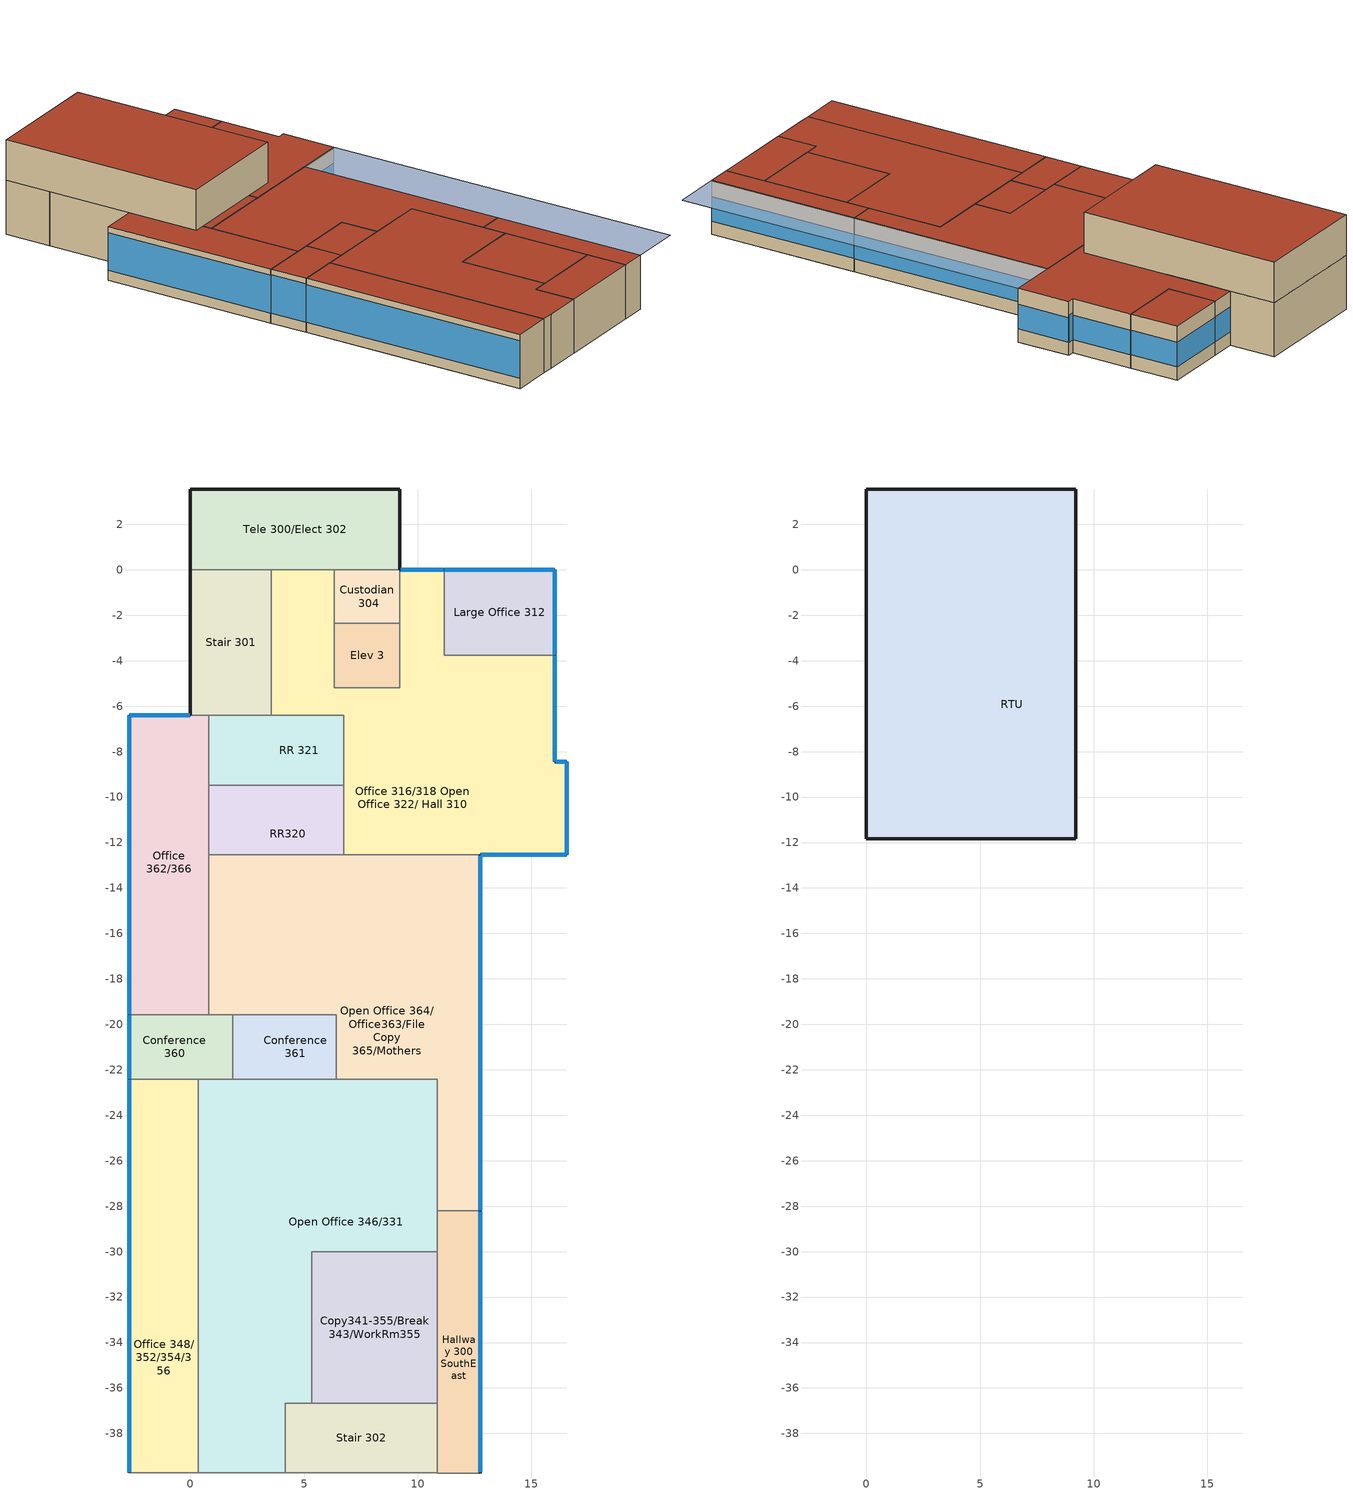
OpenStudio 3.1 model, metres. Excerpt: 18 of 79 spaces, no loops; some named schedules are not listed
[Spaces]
Office 348/352/354/356
 floor to Office 248-252: 0.36,-29.58 0.36,-39.74 -2.69,-39.74 -2.69,-29.58 z11.48
 floor to Open Office 200 West Side: 0.36,-22.42 0.36,-29.58 -2.69,-29.58 -2.69,-22.42 z11.48
 wall outside: -2.69,-22.42 -2.69,-39.74 z11.48:15.54
 wall to Conference 360: 0.36,-22.42 -2.69,-22.42 z11.48:15.54
 wall to Open Office 346/331: 0.36,-39.74 0.36,-22.42 z11.48:15.54
 wall to Big Glass Wall: -2.69,-39.74 0.36,-39.74 z11.48:15.54
 window: -2.69,-22.44 -2.69,-39.72 z12.24:15.09
 roof outside: 0.36,-39.74 0.36,-22.42 -2.69,-22.42 -2.69,-39.74 z15.54
Open Office 346/331
 floor to Office 248-252: 1.3,-29.58 1.3,-39.74 0.36,-39.74 0.36,-29.58 z11.48
 floor to Hallway 220: 2.82,-22.42 2.82,-36.67 1.3,-36.67 1.3,-22.42 z11.48
 floor to Open Office 200 West Side: 1.3,-22.42 1.3,-29.58 0.36,-29.58 0.36,-22.42 z11.48
 floor to Office/Break Room/Copy 255/241/253: 10.87,-26.69 10.87,-30.01 5.33,-30.01 5.33,-36.67 2.82,-36.67 2.82,-26.69 z11.48
 floor to Open Office 231: 10.87,-22.42 10.87,-26.69 2.82,-26.69 2.82,-22.42 z11.48
 floor to Conference 246: 4.17,-36.67 4.17,-39.74 1.3,-39.74 1.3,-36.67 z11.48
 wall to Conference 361: 6.43,-22.42 1.85,-22.42 z11.48:15.54
 wall to Open Office 364/Office363/File Copy 365/Mothers: 10.87,-28.21 10.87,-22.42 6.43,-22.42 z11.48:15.54
 wall to Hallway 300 SouthEast: 10.87,-30.01 10.87,-28.21 z11.48:15.54
 wall to Copy341-355/Break343/WorkRm355: 5.33,-36.67 5.33,-30.01 10.87,-30.01 z11.48:15.54
 wall to Stair 302: 4.17,-39.74 4.17,-36.67 5.33,-36.67 z11.48:15.54
 wall to Big Glass Wall: 0.36,-39.74 1.3,-39.74 4.17,-39.74 z11.48:15.54
 wall to Conference 360: 1.85,-22.42 0.36,-22.42 z11.48:15.54
 roof outside: 4.17,-39.74 4.17,-36.67 5.33,-36.67 5.33,-30.01 10.87,-30.01 10.87,-22.42 0.36,-22.42 0.36,-39.74 z15.54
Stair 302
 floor to Stair 202: 10.87,-36.67 10.87,-39.74 4.17,-39.74 4.17,-36.67 z11.48
 wall to Big Glass Wall: 4.17,-39.74 10.87,-39.74 z11.48:15.54
 wall to Copy341-355/Break343/WorkRm355: 10.87,-36.67 5.33,-36.67 z11.48:15.54
 wall to Hallway 300 SouthEast: 10.87,-39.74 10.87,-36.67 z11.48:15.54
 roof outside: 10.87,-39.74 10.87,-36.67 4.17,-36.67 4.17,-39.74 z15.54
Hallway 300 SouthEast
 floor to Open Office 200 East Side: 12.75,-28.21 12.75,-29.61 10.87,-29.61 10.87,-28.21 z11.48
 floor to Hallway 215: 12.75,-29.61 12.75,-39.74 10.87,-39.74 10.87,-29.61 z11.48
 wall outside: 12.75,-39.74 12.75,-28.21 z11.48:15.54
 wall to Copy341-355/Break343/WorkRm355: 10.87,-30.01 10.87,-36.67 z11.48:15.54
 wall to Open Office 364/Office363/File Copy 365/Mothers: 12.75,-28.21 10.87,-28.21 z11.48:15.54
 wall to Big Glass Wall: 10.87,-39.74 12.75,-39.74 z11.48:15.54
 window: 12.75,-39.72 12.75,-28.24 z12.48:14.32
 roof outside: 12.75,-39.74 12.75,-28.21 10.87,-28.21 10.87,-39.74 z15.54
Copy341-355/Break343/WorkRm355
 floor to Office/Break Room/Copy 255/241/253: 10.87,-30.01 10.87,-36.67 5.33,-36.67 5.33,-30.01 z11.48
 roof outside: 10.87,-36.67 10.87,-30.01 5.33,-30.01 5.33,-36.67 z15.54
Open Office 364/Office363/File Copy 365/Mothers
 floor to RR 221: 5.77,-12.55 5.77,-13.22 2.82,-13.22 2.82,-12.55 z11.48
 floor to Office 268/270 Conf 266: 1.3,-12.55 1.3,-19.35 0.81,-19.35 0.81,-12.55 z11.48
 floor to Open Office 231: 10.87,-18.15 10.87,-22.42 6.43,-22.42 6.43,-19.57 2.82,-19.57 2.82,-18.15 z11.48
 floor to Open Office 200 West Side: 1.3,-19.35 1.3,-19.57 0.81,-19.57 0.81,-19.35 z11.48
 floor to Hallway 220: 2.82,-12.55 2.82,-19.57 1.3,-19.57 1.3,-12.55 z11.48
 floor to Mech 267: 5.77,-13.22 5.77,-14.75 2.82,-14.75 2.82,-13.22 z11.48
 floor to Open Office 223/Hall 200/205: 12.75,-12.55 12.75,-17.16 10.87,-17.16 10.87,-14.75 8.46,-14.75 8.46,-12.55 z11.48
 floor to Open Office 200 East Side: 12.75,-17.16 12.75,-28.21 10.87,-28.21 10.87,-17.16 z11.48
 floor to Tele 265: 5.77,-14.75 5.77,-18.15 2.82,-18.15 2.82,-14.75 z11.48
 floor to IT Stor 227/Custodial 225: 10.87,-14.75 10.87,-18.15 5.77,-18.15 5.77,-14.75 z11.48
 floor to RR 220: 8.46,-12.55 8.46,-14.75 5.77,-14.75 5.77,-12.55 z11.48
 wall outside: 12.75,-28.21 12.75,-12.55 z11.48:15.54
 wall to Office 316/318 Open Office 322/ Hall 310: 12.75,-12.55 6.76,-12.55 z11.48:15.54
 wall to Conference 361: 1.85,-19.57 6.43,-19.57 6.43,-22.42 z11.48:15.54
 wall to Conference 360: 0.81,-19.57 1.85,-19.57 z11.48:15.54
 wall to Office 362/366: 0.81,-12.55 0.81,-19.57 z11.48:15.54
 wall to RR320: 6.76,-12.55 0.81,-12.55 z11.48:15.54
 window: 12.75,-28.18 12.75,-12.57 z12.48:14.32
 roof outside: 12.75,-28.21 12.75,-12.55 0.81,-12.55 0.81,-19.57 6.43,-19.57 6.43,-22.42 10.87,-22.42 10.87,-28.21 z15.54
Conference 360
 floor to Hallway 220: 1.85,-19.57 1.85,-22.42 1.3,-22.42 1.3,-19.57 z11.48
 floor to Open Office 200 West Side: 1.3,-19.57 1.3,-22.42 -2.69,-22.42 -2.69,-19.57 z11.48
 wall outside: -2.69,-19.57 -2.69,-22.42 z11.48:15.54
 wall to Office 362/366: 0.81,-19.57 -2.69,-19.57 z11.48:15.54
 wall to Conference 361: 1.85,-22.42 1.85,-19.57 z11.48:15.54
 window: -2.69,-19.6 -2.69,-22.39 z12.24:15.14
 roof outside: 1.85,-22.42 1.85,-19.57 -2.69,-19.57 -2.69,-22.42 z15.54
Conference 361
 floor to Hallway 220: 2.82,-19.57 2.82,-22.42 1.85,-22.42 1.85,-19.57 z11.48
 floor to Open Office 231: 6.43,-19.57 6.43,-22.42 2.82,-22.42 2.82,-19.57 z11.48
 roof outside: 6.43,-22.42 6.43,-19.57 1.85,-19.57 1.85,-22.42 z15.54
Office 362/366
 floor to Office 268/270 Conf 266: 0.81,-6.4 0.81,-19.35 -2.69,-19.35 -2.69,-6.4 z11.48
 floor to Open Office 200 West Side: 0.81,-19.35 0.81,-19.57 -2.69,-19.57 -2.69,-19.35 z11.48
 wall outside: 0,-6.4 -2.69,-6.4 -2.69,-19.57 z11.48:15.54
 wall to Stair 301: 0.81,-6.4 0,-6.4 z11.48:15.54
 wall to RR 321: 0.81,-9.47 0.81,-6.4 z11.48:15.54
 wall to RR320: 0.81,-12.55 0.81,-9.47 z11.48:15.54
 window: -2.69,-6.43 -2.69,-19.55 z12.24:15.1; -0.03,-6.4 -2.67,-6.4 z12.24:15.14
 roof outside: 0.81,-19.57 0.81,-11.84 0,-11.84 0,-6.4 -2.69,-6.4 -2.69,-19.57 z15.54
RR320
 floor to Open Office 223/Hall 200/205: 6.76,-9.47 6.76,-10.71 2.82,-10.71 2.82,-9.47 z11.48
 floor to Office 268/270 Conf 266: 1.3,-9.47 1.3,-12.55 0.81,-12.55 0.81,-9.47 z11.48
 floor to RR 220: 6.76,-10.71 6.76,-12.55 5.77,-12.55 5.77,-10.71 z11.48
 floor to Hallway 220: 2.82,-9.47 2.82,-12.55 1.3,-12.55 1.3,-9.47 z11.48
 floor to RR 221: 5.77,-10.71 5.77,-12.55 2.82,-12.55 2.82,-10.71 z11.48
 wall to RR 321: 6.76,-9.47 0.81,-9.47 z11.48:15.54
 wall to Office 316/318 Open Office 322/ Hall 310: 6.76,-12.55 6.76,-9.47 z11.48:15.54
 roof outside: 6.76,-12.55 6.76,-11.84 0.81,-11.84 0.81,-12.55 z15.54
Office 316/318 Open Office 322/ Hall 310
 floor to Office 214/216/218 Hall210: 11.16,0 11.16,-3.76 16.04,-3.76 16.04,-8.45 9.22,-8.45 9.22,0 z11.48
 floor to Conf 222: 16.56,-8.45 16.56,-10.99 12.78,-10.99 12.78,-8.45 z11.48
 floor to RR 220: 8.46,-10.71 8.46,-12.55 6.76,-12.55 6.76,-10.71 z11.48
 floor to Office 224/226: 16.56,-10.99 16.56,-12.55 12.78,-12.55 12.78,-10.99 z11.48
 floor to Open Office 223/Hall 200/205: 6.32,0 6.32,-5.18 9.22,-5.18 9.22,-8.45 12.78,-8.45 12.78,-12.55 8.46,-12.55 8.46,-10.71 6.76,-10.71 6.76,-6.4 3.56,-6.4 3.56,0 z11.48
 wall outside: 12.75,-12.55 16.56,-12.55 16.56,-8.45 16.04,-8.45 16.04,-3.76 / 11.16,0 9.22,0 z11.48:15.54
 wall to Large Office 312: 16.04,-3.76 11.16,-3.76 11.16,0 z11.48:15.54
 wall to RR 321: 3.56,-6.4 6.76,-6.4 6.76,-9.47 z11.48:15.54
 wall to Stair 301: 3.56,0 3.56,-6.4 z11.48:15.54
 wall to Tele 300/Elect 302: 6.32,0 3.56,0 z11.48:15.54
 wall to Custodian 304: 6.32,-2.36 6.32,0 / 9.22,0 9.22,-2.36 z11.48:15.54
 wall to Elev 3: 9.22,-2.36 9.22,-5.18 6.32,-5.18 6.32,-2.36 z11.48:15.54
 window: 16.56,-12.52 16.56,-8.47 / 12.78,-12.55 16.54,-12.55 / 16.04,-8.42 16.04,-3.78 z12.48:14.33; 11.14,0 9.25,0 z12.48:14.36; 16.54,-8.45 16.07,-8.45 z12.48:14.51
 roof outside: 16.56,-12.55 16.56,-8.45 16.04,-8.45 16.04,-3.76 11.16,-3.76 11.16,0 9.22,0 9.22,-11.84 6.76,-11.84 6.76,-12.55 z15.54
RR 321
 floor to Open Office 223/Hall 200/205: 6.76,-6.4 6.76,-9.47 2.82,-9.47 2.82,-6.4 z11.48
 floor to Office 268/270 Conf 266: 1.3,-6.4 1.3,-9.47 0.81,-9.47 0.81,-6.4 z11.48
 floor to Hallway 220: 2.82,-6.4 2.82,-9.47 1.3,-9.47 1.3,-6.4 z11.48
 wall to Stair 301: 3.56,-6.4 0.81,-6.4 z11.48:15.54
Stair 301
 floor to Stair 201: 3.56,0 3.56,-6.4 0,-6.4 0,0 z11.48
 wall outside: 0,0 0,-6.4 z11.48:15.54
 wall to Tele 300/Elect 302: 3.56,0 0,0 z11.48:15.54
Elev 3
 floor to Elev 2: 9.22,-2.36 9.22,-5.18 6.32,-5.18 6.32,-2.36 z11.48
 wall to Custodian 304: 9.22,-2.36 6.32,-2.36 z11.48:15.54
Large Office 312
 floor to Office 214/216/218 Hall210: 16.04,0 16.04,-3.76 11.16,-3.76 11.16,0 z11.48
 wall outside: 16.04,-3.76 16.04,0 11.16,0 z11.48:15.54
 window: 16.02,0 11.19,0 / 16.04,-3.73 16.04,-0.03 z12.48:14.33
 roof outside: 16.04,-3.76 16.04,0 11.16,0 11.16,-3.76 z15.54
Custodian 304
 floor to Open Office 223/Hall 200/205: 9.22,0 9.22,-2.36 6.32,-2.36 6.32,0 z11.48
 wall to Tele 300/Elect 302: 9.22,0 6.32,0 z11.48:15.54
Tele 300/Elect 302
 floor to Phone A Thon 200: 9.22,3.56 9.22,0 0,0 0,3.56 z11.48
 wall outside: 9.22,0 9.22,3.56 0,3.56 0,0 z11.48:15.54
RTU
 floor to RR320: 6.76,-9.47 6.76,-11.84 0.81,-11.84 0.81,-9.47 z15.54
 floor to Elev 3: 9.22,-2.36 9.22,-5.18 6.32,-5.18 6.32,-2.36 z15.54
 floor to Office 362/366: 0.81,-6.4 0.81,-11.84 0,-11.84 0,-6.4 z15.54
 floor to Tele 300/Elect 302: 9.22,3.56 9.22,0 0,0 0,3.56 z15.54
 floor to RR 321: 6.76,-6.4 6.76,-9.47 0.81,-9.47 0.81,-6.4 z15.54
 floor to Stair 301: 3.56,0 3.56,-6.4 0,-6.4 0,0 z15.54
 floor to Office 316/318 Open Office 322/ Hall 310: 6.32,0 6.32,-5.18 9.22,-5.18 9.22,-11.84 6.76,-11.84 6.76,-6.4 3.56,-6.4 3.56,0 z15.54
 floor to Custodian 304: 9.22,0 9.22,-2.36 6.32,-2.36 6.32,0 z15.54
 wall outside: 0,-11.84 9.22,-11.84 9.22,3.56 0,3.56 0,-11.84 z15.54:18.59
 roof outside: 9.22,-11.84 9.22,3.56 0,3.56 0,-11.84 z18.59
shading: 16.56,-39.74 16.56,-12.55 12.75,-12.55 12.75,-39.74 z15.54
[Building]
Welcome Center: North Axis {deg}=315; Space Type=189.1-2009 - Office - OpenOffice - CZ4-8; Default Construction Set=189.1-2009 - CZ5 - Office; Default Schedule Set=189.1-2009 - Office - WholeBuilding - Md Office - CZ4-8 Schedule Set 1; Standards Building Type=Office
[Site]
BROOMFIELD-JEFFCO: Latitude {deg}=39.91; Longitude {deg}=-105.12; Time Zone {hr}=-7; Elevation {m}=1728
[ClimateZones]
Climate Zone Institution Name 1=ASHRAE; Climate Zone Document Name 1=ANSI/ASHRAE Standard 169; Climate Zone Document Year 1=2006; Climate Zone Value 1=5B; Climate Zone Institution Name 2=CEC; Climate Zone Document Name 2=California Climate Zone Descriptions; Climate Zone Document Year 2=1995; Climate Zone Value 2=1
[SizingPeriod:DesignDay] Barometric Pressure {Pa}=81198; Sky Clearness=0; Rain Indicator=0; Snow Indicator=0; Day of Month=21; Daylight Saving Time Indicator=0; Humidity Indicating Type=Wetbulb; Dry-Bulb Temperature Range Modifier Type=DefaultMultipliers
Name | Maximum Dry-Bulb Temperature {C} | Daily Dry-Bulb Temperature Range {deltaC} | Humidity Indicating Conditions at Maximum Dry-Bulb | Wind Speed {m/s} | Wind Direction {deg} | Month | Day Type | Solar Model Indicator | ASHRAE Taub | ASHRAE Taud
Denver Centennial  Golden   N Ann Clg .4% Condns WB=>MDB | 27.3 | 15.2 | 18.4 | 4.9 | 0 | 7 | SummerDesignDay | ASHRAETau | 0.424 | 2.025
Denver Centennial  Golden   N Ann Clg .4% Condns DB=>MWB | 33 | 15.2 | 15.7 | 4.9 | 0 | 7 | SummerDesignDay | ASHRAETau | 0.424 | 2.025
Denver Centennial  Golden   N Ann Htg 99.6% Condns DB | -18.8 | 0 | -18.8 | 3 | 340 | 12 | WinterDesignDay | ASHRAEClearSky
[DefaultConstructionSet] Default Exterior Surface Constructions=Default Surface Constructions 13; Default Interior Surface Constructions=Default Surface Constructions 14; Default Ground Contact Surface Constructions=Default Surface Constructions 15; Default Exterior SubSurface Constructions=Default Sub Surface Constructions 9; Default Interior SubSurface Constructions=Default Sub Surface Constructions 10
Name | Interior Partition Construction
189.1-2009 - CZ5 - Office | Interior Partition
189.1-2009 - CZ5 - Office 1 | Interior Partition 1
[DefaultSurfaceConstructions]
Name | Floor Construction | Wall Construction | Roof Ceiling Construction
Default Surface Constructions 13 | ExtSlabCarpet 4in ClimateZone 1-8 1 | ASHRAE 189.1-2009 ExtWall Mass ClimateZone 7 | ASHRAE 189.1-2009 ExtRoof IEAD ClimateZone 2-5 1
Default Surface Constructions 14 | Interior Floor 1 | Interior Wall 1 | Interior Ceiling 1
Default Surface Constructions 15 | ExtSlabCarpet 4in ClimateZone 1-8 1 | ExtSlabCarpet 4in ClimateZone 1-8 1 | ExtSlabCarpet 4in ClimateZone 1-8 1
[Construction]
Interior Partition: G05 25mm wood
Interior Partition 1; Interior Door 1: G05 25mm wood 1
ExtSlabCarpet 4in ClimateZone 1-8 1: MAT-CC05 4 HW CONCRETE 1, CP02 CARPET PAD
ASHRAE 189.1-2009 ExtWall Mass ClimateZone 7: 1IN Stucco 1, 8IN Concrete HW 1, Wall Insulation [40] 1, 1/2IN Gypsum
ASHRAE 189.1-2009 ExtRoof IEAD ClimateZone 2-5 1: Roof Membrane 1, Roof Insulation [21] 1, Metal Decking 1
Interior Floor 1: F16 Acoustic tile 1, F05 Ceiling air space resistance 1, M11 100mm lightweight concrete 1
Interior Wall 1: G01a 19mm gypsum board 1, F04 Wall air space resistance, G01a 19mm gypsum board 1
Interior Ceiling 1: M11 100mm lightweight concrete 1, F05 Ceiling air space resistance 1, F16 Acoustic tile 1
ASHRAE 189.1-2009 ExtWindow ClimateZone 4-5 1: Theoretical Glass [207] 1
Exterior Door 1: F08 Metal surface 1, I01 25mm insulation board 1
Interior Window 1: Clear 3mm
[Material] Thermal Absorptance=0.9
Name | Roughness | Thickness {m} | Conductivity {W/m-K} | Density {kg/m3} | Specific Heat {J/kg-K} | Solar Absorptance | Visible Absorptance
1/2IN Gypsum | Smooth | 0.0127 | 0.16 | 784.9 | 830 | 0.4 | 0.4
G05 25mm wood; G05 25mm wood 1 | MediumSmooth | 0.0254 | 0.15 | 608 | 1630 | 0.5 | 0.5
MAT-CC05 4 HW CONCRETE 1 | Rough | 0.1016 | 1.311 | 2240 | 836.8 | 0.85 | 0.85
1IN Stucco 1 | Smooth | 0.0253 | 0.6918 | 1858 | 837 | 0.92 | 0.92
8IN Concrete HW 1 | MediumRough | 0.2033 | 1.7296 | 2243 | 837 | 0.65 | 0.65
Wall Insulation [40] 1 | MediumRough | 0.0794 | 0.0432 | 91 | 837 | 0.5 | 0.5
Roof Membrane 1 | VeryRough | 0.0095 | 0.16 | 1121.29 | 1460 | 0.7 | 0.7
Roof Insulation [21] 1 | MediumRough | 0.2105 | 0.049 | 265 | 836.8 | 0.7 | 0.7
Metal Decking 1 | MediumSmooth | 0.0015 | 45.006 | 7680 | 418.4 | 0.6 | 0.6
F16 Acoustic tile 1 | MediumSmooth | 0.0191 | 0.06 | 368 | 590 | 0.3 | 0.3
M11 100mm lightweight concrete 1 | MediumRough | 0.1016 | 0.53 | 1280 | 840 | 0.5 | 0.5
G01a 19mm gypsum board 1 | MediumSmooth | 0.019 | 0.16 | 800 | 1090 | 0.4 | 0.4
F08 Metal surface 1 | Smooth | 0.0008 | 45.28 | 7824 | 500 | 0.7 | 0.7
I01 25mm insulation board 1 | MediumRough | 0.0254 | 0.03 | 43 | 1210 | 0.6 | 0.6
[Material:NoMass]
CP02 CARPET PAD: Roughness=Smooth; Thermal Resistance {m2-K/W}=0.1; Thermal Absorptance=0.9; Solar Absorptance=0.8; Visible Absorptance=0.8
[Material:AirGap]
Name | Thermal Resistance {m2-K/W}
F04 Wall air space resistance | 0.15
F05 Ceiling air space resistance 1 | 0.18
[DefaultSubSurfaceConstructions]
Name | Fixed Window Construction | Operable Window Construction | Door Construction | Tubular Daylight Dome Construction | Tubular Daylight Diffuser Construction
Default Sub Surface Constructions 9 | ASHRAE 189.1-2009 ExtWindow ClimateZone 4-5 1 | ASHRAE 189.1-2009 ExtWindow ClimateZone 4-5 1 | Exterior Door 1 | Interior Window 1 | Interior Window 1
Default Sub Surface Constructions 10 | Interior Window 1 | Interior Window 1 | Interior Door 1
[WindowMaterial:Glazing] Optical Data Type=SpectralAverage; Thickness {m}=0.003; Back Side Solar Reflectance at Normal Incidence=0; Back Side Visible Reflectance at Normal Incidence=0; Infrared Transmittance at Normal Incidence=0; Dirt Correction Factor for Solar and Visible Transmittance=1; Solar Diffusing=No
Name | Solar Transmittance at Normal Incidence | Front Side Solar Reflectance at Normal Incidence | Visible Transmittance at Normal Incidence | Front Side Visible Reflectance at Normal Incidence | Front Side Infrared Hemispherical Emissivity | Back Side Infrared Hemispherical Emissivity | Conductivity {W/m-K}
Clear 3mm | 0.837 | 0.075 | 0.898 | 0.081 | 0.84 | 0.84 | 0.9
Theoretical Glass [207] 1 | 0.3311 | 0.6189 | 0.44 | 0.51 | 0.9 | 0.9 | 0.0133
[DefaultScheduleSet]
Name | Number of People Schedule | People Activity Level Schedule | Lighting Schedule | Electric Equipment Schedule | Infiltration Schedule
189.1-2009 - Office - BreakRoom - CZ4-8 Schedule Set; 189.1-2009 - Office - Conference - CZ4-8 Schedule Set; 189.1-2009 - Office - Restroom - CZ4-8 Schedule Set | Office Misc Occ | Office Activity | Office Bldg Light | Office Bldg Equip | Office Infil Quarter On
189.1-2009 - Office - ClosedOffice - CZ4-8 Schedule Set; 189.1-2009 - Office - Corridor - CZ4-8 Schedule Set; 189.1-2009 - Office - OpenOffice - CZ4-8 Schedule Set | Office Work Occ | Office Activity | Office Bldg Light | Office Bldg Equip | Office Infil Quarter On
189.1-2009 - Office - Elec/MechRoom - CZ4-8 Schedule Set |  |  | Office Bldg Light | Office Bldg Equip | Office Infil Quarter On
189.1-2009 - Office - Stair - CZ4-8 Schedule Set; 189.1-2009 - Office - Storage - CZ4-8 Schedule Set |  |  | Office Bldg Light |  | Office Infil Quarter On
189.1-2009 - Office - WholeBuilding - Md Office - CZ4-8 Schedule Set 1 | Medium Office Bldg Occ | Medium Office Activity | Office Bldg Light | Medium Office Bldg Equip | Medium Office Infil Quarter On
189.1-2009 - Office - WholeBuilding - Lg Office - CZ4-8 Schedule Set 1 | Large Office Bldg Occ | Large Office Activity | Large Office Bldg Light | Large Office Bldg Equip | Large Office Infil Quarter On
[Lights:Definition] Design Level Calculation Method=Watts/Area
Name | Watts per Space Floor Area {W/m2}
189.1-2009 - Office - BreakRoom - CZ4-8 Lights Definition | 11.625
189.1-2009 - Office - ClosedOffice - CZ4-8 Lights Definition; 189.1-2009 - Office - OpenOffice - CZ4-8 Lights Definition | 10.6563
189.1-2009 - Office - Conference - CZ4-8 Lights Definition | 12.5938
189.1-2009 - Office - Corridor - CZ4-8 Lights Definition | 4.84376
189.1-2009 - Office - Elec/MechRoom - CZ4-8 Lights Definition | 14.5313
189.1-2009 - Office - Restroom - CZ4-8 Lights Definition | 8.71877
189.1-2009 - Office - Stair - CZ4-8 Lights Definition | 5.81251
189.1-2009 - Office - Storage - CZ4-8 Lights Definition | 7.75002
[DesignSpecification:OutdoorAir] Outdoor Air Method=Sum
Name | Outdoor Air Flow per Person {m3/s-person} | Outdoor Air Flow per Floor Area {m3/s-m2}
189.1-2009 - Office - BreakRoom - CZ4-8 Ventilation | 0.00707921
189.1-2009 - Office - ClosedOffice - CZ4-8 Ventilation; 189.1-2009 - Office - Conference - CZ4-8 Ventilation; 189.1-2009 - Office - Elec/MechRoom - CZ4-8 Ventilation; 189.1-2009 - Office - OpenOffice - CZ4-8 Ventilation | 0.00943895
189.1-2009 - Office - Corridor - CZ4-8 Ventilation; 189.1-2009 - Office - Stair - CZ4-8 Ventilation; 189.1-2009 - Office - Storage - CZ4-8 Ventilation |  | 0.000254
189.1-2009 - Office - Restroom - CZ4-8 Ventilation |  | 0.0048768
[People:Definition] Number of People Calculation Method=People/Area; Fraction Radiant=0.3
Name | People per Space Floor Area {person/m2}
189.1-2009 - Office - BreakRoom - CZ4-8 People Definition; 189.1-2009 - Office - Conference - CZ4-8 People Definition | 0.538196
189.1-2009 - Office - ClosedOffice - CZ4-8 People Definition | 0.0511286
189.1-2009 - Office - Corridor - CZ4-8 People Definition | 0.0107639
189.1-2009 - Office - OpenOffice - CZ4-8 People Definition | 0.0565105
189.1-2009 - Office - Restroom - CZ4-8 People Definition | 0.107639
[ElectricEquipment:Definition] Design Level Calculation Method=Watts/Area
Name | Watts per Space Floor Area {W/m2}
189.1-2009 - Office - BreakRoom - CZ4-8 Electric Equipment Definition | 48.007
189.1-2009 - Office - ClosedOffice - CZ4-8 Electric Equipment Definition | 6.8889
189.1-2009 - Office - Conference - CZ4-8 Electric Equipment Definition | 3.98265
189.1-2009 - Office - Corridor - CZ4-8 Electric Equipment Definition | 1.72223
189.1-2009 - Office - Elec/MechRoom - CZ4-8 Electric Equipment Definition | 2.90626
189.1-2009 - Office - OpenOffice - CZ4-8 Electric Equipment Definition | 7.64238
189.1-2009 - Office - Restroom - CZ4-8 Electric Equipment Definition | 0.753474
[ThermostatSetpoint:DualSetpoint] Heating Setpoint Temperature Schedule=Large Office HtgSetp 1; Cooling Setpoint Temperature Schedule=Large Office ClgSetp 1
Thermostat Setpoint Dual Setpoint 3; Thermostat Setpoint Dual Setpoint 10; Thermostat Setpoint Dual Setpoint 11; Thermostat Setpoint Dual Setpoint 19; Thermostat Setpoint Dual Setpoint 30; Thermostat Setpoint Dual Setpoint 36; Thermostat Setpoint Dual Setpoint 38; Thermostat Setpoint Dual Setpoint 41; Thermostat Setpoint Dual Setpoint 47; Thermostat Setpoint Dual Setpoint 52; Thermostat Setpoint Dual Setpoint 54; Thermostat Setpoint Dual Setpoint 56; Thermostat Setpoint Dual Setpoint 60; Thermostat Setpoint Dual Setpoint 61; Thermostat Setpoint Dual Setpoint 69; Thermostat Setpoint Dual Setpoint 72; Thermostat Setpoint Dual Setpoint 77; Thermostat Setpoint Dual Setpoint 80
[SpaceType] Standards Building Type=Office
Name | Default Construction Set | Default Schedule Set | Design Specification Outdoor Air Object | Standards Space Type
189.1-2009 - Office - BreakRoom - CZ4-8 | 189.1-2009 - CZ5 - Office 1 | 189.1-2009 - Office - BreakRoom - CZ4-8 Schedule Set | 189.1-2009 - Office - BreakRoom - CZ4-8 Ventilation | BreakRoom
189.1-2009 - Office - ClosedOffice - CZ4-8 | 189.1-2009 - CZ5 - Office 1 | 189.1-2009 - Office - ClosedOffice - CZ4-8 Schedule Set | 189.1-2009 - Office - ClosedOffice - CZ4-8 Ventilation | ClosedOffice
189.1-2009 - Office - Conference - CZ4-8 | 189.1-2009 - CZ5 - Office 1 | 189.1-2009 - Office - Conference - CZ4-8 Schedule Set | 189.1-2009 - Office - Conference - CZ4-8 Ventilation | Conference
189.1-2009 - Office - OpenOffice - CZ4-8 | 189.1-2009 - CZ5 - Office 1 | 189.1-2009 - Office - OpenOffice - CZ4-8 Schedule Set | 189.1-2009 - Office - OpenOffice - CZ4-8 Ventilation | OpenOffice
189.1-2009 - Office - Stair - CZ4-8 | 189.1-2009 - CZ5 - Office 1 | 189.1-2009 - Office - Stair - CZ4-8 Schedule Set | 189.1-2009 - Office - Stair - CZ4-8 Ventilation | Stair
189.1-2009 - Office - Storage - CZ4-8 | 189.1-2009 - CZ5 - Office 1 | 189.1-2009 - Office - Storage - CZ4-8 Schedule Set | 189.1-2009 - Office - Storage - CZ4-8 Ventilation | Storage
189.1-2009 - Office - Corridor - CZ4-8 1 | 189.1-2009 - CZ5 - Office 1 | 189.1-2009 - Office - Corridor - CZ4-8 Schedule Set | 189.1-2009 - Office - Corridor - CZ4-8 Ventilation | Corridor
189.1-2009 - Office - ClosedOffice - CZ4-8 2; 189.1-2009 - Office - ClosedOffice - CZ4-8 3; 189.1-2009 - Office - ClosedOffice - CZ4-8 5 |  | 189.1-2009 - Office - ClosedOffice - CZ4-8 Schedule Set | 189.1-2009 - Office - ClosedOffice - CZ4-8 Ventilation | ClosedOffice
189.1-2009 - Office - Restroom - CZ4-8 2 |  | 189.1-2009 - Office - Restroom - CZ4-8 Schedule Set | 189.1-2009 - Office - Restroom - CZ4-8 Ventilation | Restroom
189.1-2009 - Office - Stair - CZ4-8 1 |  | 189.1-2009 - Office - Stair - CZ4-8 Schedule Set | 189.1-2009 - Office - Stair - CZ4-8 Ventilation | Stair
189.1-2009 - Office - Elec/MechRoom - CZ4-8 3 |  | 189.1-2009 - Office - Elec/MechRoom - CZ4-8 Schedule Set | 189.1-2009 - Office - Elec/MechRoom - CZ4-8 Ventilation | Elec/MechRoom
[Lights] Multiplier=1
Name | Lights Definition | Space or SpaceType
189.1-2009 - Office - BreakRoom - CZ4-8 Lights | 189.1-2009 - Office - BreakRoom - CZ4-8 Lights Definition | 189.1-2009 - Office - BreakRoom - CZ4-8
189.1-2009 - Office - ClosedOffice - CZ4-8 Lights | 189.1-2009 - Office - ClosedOffice - CZ4-8 Lights Definition | 189.1-2009 - Office - ClosedOffice - CZ4-8
189.1-2009 - Office - Conference - CZ4-8 Lights | 189.1-2009 - Office - Conference - CZ4-8 Lights Definition | 189.1-2009 - Office - Conference - CZ4-8
189.1-2009 - Office - OpenOffice - CZ4-8 Lights | 189.1-2009 - Office - OpenOffice - CZ4-8 Lights Definition | 189.1-2009 - Office - OpenOffice - CZ4-8
189.1-2009 - Office - Stair - CZ4-8 Lights | 189.1-2009 - Office - Stair - CZ4-8 Lights Definition | 189.1-2009 - Office - Stair - CZ4-8
189.1-2009 - Office - Storage - CZ4-8 Lights | 189.1-2009 - Office - Storage - CZ4-8 Lights Definition | 189.1-2009 - Office - Storage - CZ4-8
189.1-2009 - Office - Corridor - CZ4-8 Lights 1 | 189.1-2009 - Office - Corridor - CZ4-8 Lights Definition | 189.1-2009 - Office - Corridor - CZ4-8 1
189.1-2009 - Office - ClosedOffice - CZ4-8 Lights 2 | 189.1-2009 - Office - ClosedOffice - CZ4-8 Lights Definition | 189.1-2009 - Office - ClosedOffice - CZ4-8 2
189.1-2009 - Office - ClosedOffice - CZ4-8 Lights 3 | 189.1-2009 - Office - ClosedOffice - CZ4-8 Lights Definition | 189.1-2009 - Office - ClosedOffice - CZ4-8 3
189.1-2009 - Office - ClosedOffice - CZ4-8 Lights 5 | 189.1-2009 - Office - ClosedOffice - CZ4-8 Lights Definition | 189.1-2009 - Office - ClosedOffice - CZ4-8 5
189.1-2009 - Office - Restroom - CZ4-8 Lights 2 | 189.1-2009 - Office - Restroom - CZ4-8 Lights Definition | 189.1-2009 - Office - Restroom - CZ4-8 2
189.1-2009 - Office - Stair - CZ4-8 Lights 1 | 189.1-2009 - Office - Stair - CZ4-8 Lights Definition | 189.1-2009 - Office - Stair - CZ4-8 1
189.1-2009 - Office - Elec/MechRoom - CZ4-8 Lights 3 | 189.1-2009 - Office - Elec/MechRoom - CZ4-8 Lights Definition | 189.1-2009 - Office - Elec/MechRoom - CZ4-8 3
[People] Multiplier=1
Name | People Definition | Space or SpaceType
189.1-2009 - Office - BreakRoom - CZ4-8 People | 189.1-2009 - Office - BreakRoom - CZ4-8 People Definition | 189.1-2009 - Office - BreakRoom - CZ4-8
189.1-2009 - Office - ClosedOffice - CZ4-8 People | 189.1-2009 - Office - ClosedOffice - CZ4-8 People Definition | 189.1-2009 - Office - ClosedOffice - CZ4-8
189.1-2009 - Office - Conference - CZ4-8 People | 189.1-2009 - Office - Conference - CZ4-8 People Definition | 189.1-2009 - Office - Conference - CZ4-8
189.1-2009 - Office - OpenOffice - CZ4-8 People | 189.1-2009 - Office - OpenOffice - CZ4-8 People Definition | 189.1-2009 - Office - OpenOffice - CZ4-8
189.1-2009 - Office - Corridor - CZ4-8 People 1 | 189.1-2009 - Office - Corridor - CZ4-8 People Definition | 189.1-2009 - Office - Corridor - CZ4-8 1
189.1-2009 - Office - ClosedOffice - CZ4-8 People 2 | 189.1-2009 - Office - ClosedOffice - CZ4-8 People Definition | 189.1-2009 - Office - ClosedOffice - CZ4-8 2
189.1-2009 - Office - ClosedOffice - CZ4-8 People 3 | 189.1-2009 - Office - ClosedOffice - CZ4-8 People Definition | 189.1-2009 - Office - ClosedOffice - CZ4-8 3
189.1-2009 - Office - ClosedOffice - CZ4-8 People 5 | 189.1-2009 - Office - ClosedOffice - CZ4-8 People Definition | 189.1-2009 - Office - ClosedOffice - CZ4-8 5
189.1-2009 - Office - Restroom - CZ4-8 People 2 | 189.1-2009 - Office - Restroom - CZ4-8 People Definition | 189.1-2009 - Office - Restroom - CZ4-8 2
[SpaceInfiltration:DesignFlowRate] Design Flow Rate Calculation Method=Flow/ExteriorArea; Flow per Exterior Surface Area {m3/s-m2}=0.001524
Name | Space or SpaceType | Flow per Space Floor Area {m3/s-m2}
189.1-2009 - Office - BreakRoom - CZ4-8 Infiltration | 189.1-2009 - Office - BreakRoom - CZ4-8 | 0
189.1-2009 - Office - ClosedOffice - CZ4-8 Infiltration | 189.1-2009 - Office - ClosedOffice - CZ4-8
189.1-2009 - Office - Conference - CZ4-8 Infiltration | 189.1-2009 - Office - Conference - CZ4-8
189.1-2009 - Office - OpenOffice - CZ4-8 Infiltration | 189.1-2009 - Office - OpenOffice - CZ4-8
189.1-2009 - Office - Stair - CZ4-8 Infiltration | 189.1-2009 - Office - Stair - CZ4-8
189.1-2009 - Office - Storage - CZ4-8 Infiltration | 189.1-2009 - Office - Storage - CZ4-8
189.1-2009 - Office - Corridor - CZ4-8 Infiltration 1 | 189.1-2009 - Office - Corridor - CZ4-8 1
189.1-2009 - Office - ClosedOffice - CZ4-8 Infiltration 2 | 189.1-2009 - Office - ClosedOffice - CZ4-8 2
189.1-2009 - Office - ClosedOffice - CZ4-8 Infiltration 3 | 189.1-2009 - Office - ClosedOffice - CZ4-8 3
189.1-2009 - Office - ClosedOffice - CZ4-8 Infiltration 5 | 189.1-2009 - Office - ClosedOffice - CZ4-8 5
189.1-2009 - Office - Restroom - CZ4-8 Infiltration 2 | 189.1-2009 - Office - Restroom - CZ4-8 2
189.1-2009 - Office - Stair - CZ4-8 Infiltration 1 | 189.1-2009 - Office - Stair - CZ4-8 1
189.1-2009 - Office - Elec/MechRoom - CZ4-8 Infiltration 3 | 189.1-2009 - Office - Elec/MechRoom - CZ4-8 3
[ElectricEquipment] Multiplier=1
Name | Electric Equipment Definition | Space or SpaceType
189.1-2009 - Office - BreakRoom - CZ4-8 Electric Equipment | 189.1-2009 - Office - BreakRoom - CZ4-8 Electric Equipment Definition | 189.1-2009 - Office - BreakRoom - CZ4-8
189.1-2009 - Office - ClosedOffice - CZ4-8 Electric Equipment | 189.1-2009 - Office - ClosedOffice - CZ4-8 Electric Equipment Definition | 189.1-2009 - Office - ClosedOffice - CZ4-8
189.1-2009 - Office - Conference - CZ4-8 Electric Equipment | 189.1-2009 - Office - Conference - CZ4-8 Electric Equipment Definition | 189.1-2009 - Office - Conference - CZ4-8
189.1-2009 - Office - OpenOffice - CZ4-8 Electric Equipment | 189.1-2009 - Office - OpenOffice - CZ4-8 Electric Equipment Definition | 189.1-2009 - Office - OpenOffice - CZ4-8
189.1-2009 - Office - Corridor - CZ4-8 Electric Equipment 1 | 189.1-2009 - Office - Corridor - CZ4-8 Electric Equipment Definition | 189.1-2009 - Office - Corridor - CZ4-8 1
189.1-2009 - Office - ClosedOffice - CZ4-8 Electric Equipment 2 | 189.1-2009 - Office - ClosedOffice - CZ4-8 Electric Equipment Definition | 189.1-2009 - Office - ClosedOffice - CZ4-8 2
189.1-2009 - Office - ClosedOffice - CZ4-8 Electric Equipment 3 | 189.1-2009 - Office - ClosedOffice - CZ4-8 Electric Equipment Definition | 189.1-2009 - Office - ClosedOffice - CZ4-8 3
189.1-2009 - Office - ClosedOffice - CZ4-8 Electric Equipment 5 | 189.1-2009 - Office - ClosedOffice - CZ4-8 Electric Equipment Definition | 189.1-2009 - Office - ClosedOffice - CZ4-8 5
189.1-2009 - Office - Restroom - CZ4-8 Electric Equipment 2 | 189.1-2009 - Office - Restroom - CZ4-8 Electric Equipment Definition | 189.1-2009 - Office - Restroom - CZ4-8 2
189.1-2009 - Office - Elec/MechRoom - CZ4-8 Electric Equipment 3 | 189.1-2009 - Office - Elec/MechRoom - CZ4-8 Electric Equipment Definition | 189.1-2009 - Office - Elec/MechRoom - CZ4-8 3
[BuildingStory]
Name | Nominal Z Coordinate {m} | Nominal Floor to Floor Height {m}
Building Story 2 | 0 | 5.588
Building Story 3 | 0 | 4.064
Building Story 8 | 8.128 | 12.192
Building Story 9 | 12.192 | 15.24
[Space] Default Construction Set=189.1-2009 - CZ5 - Office; Default Schedule Set=189.1-2009 - Office - WholeBuilding - Lg Office - CZ4-8 Schedule Set 1
Name | Space Type | Building Story | Thermal Zone
Office 348/352/354/356 | 189.1-2009 - Office - ClosedOffice - CZ4-8 2 | Building Story 8 | Thermal Zone: Office 348/352/354/356
Open Office 346/331 |  | Building Story 8 | Thermal Zone: Open Office 346/331
Stair 302 | 189.1-2009 - Office - Stair - CZ4-8 1 | Building Story 8 | Thermal Zone: Stair 302
Hallway 300 SouthEast | 189.1-2009 - Office - Corridor - CZ4-8 1 | Building Story 8 | Thermal Zone: Hallway 300 SouthEast
Copy341-355/Break343/WorkRm355 | 189.1-2009 - Office - BreakRoom - CZ4-8 | Building Story 8 | Thermal Zone: Copy341-355/Break343/WorkRm355
Open Office 364/Office363/File Copy 365/Mothers | 189.1-2009 - Office - ClosedOffice - CZ4-8 5 | Building Story 8 | Thermal Zone: Open Office 364/Office363/File Copy 365/Mothers
Conference 360 | 189.1-2009 - Office - Conference - CZ4-8 | Building Story 8 | Thermal Zone: Conference 360
Conference 361 | 189.1-2009 - Office - Conference - CZ4-8 | Building Story 8 | Thermal Zone: Conference 361
Office 362/366 | 189.1-2009 - Office - ClosedOffice - CZ4-8 3 | Building Story 8 | Thermal Zone: Office 362/366
RR320 | 189.1-2009 - Office - Restroom - CZ4-8 2 | Building Story 8 | Thermal Zone: RR320
Office 316/318 Open Office 322/ Hall 310 |  | Building Story 8 | Thermal Zone: Office 316/318 Open Office 322/ Hall 310
RR 321 | 189.1-2009 - Office - Restroom - CZ4-8 2 | Building Story 8 | Thermal Zone: RR 321
Stair 301 | 189.1-2009 - Office - Stair - CZ4-8 1 | Building Story 8 | Thermal Zone: Stair 301
Elev 3 | 189.1-2009 - Office - Stair - CZ4-8 | Building Story 8 | Thermal Zone: Elev 3
Large Office 312 | 189.1-2009 - Office - ClosedOffice - CZ4-8 | Building Story 8 | Thermal Zone: Large Office 312
Custodian 304 | 189.1-2009 - Office - Storage - CZ4-8 | Building Story 8 | Thermal Zone: Custodian 304
Tele 300/Elect 302 | 189.1-2009 - Office - Elec/MechRoom - CZ4-8 3 | Building Story 8 | Thermal Zone: Tele 300/Elect 302
RTU |  | Building Story 9 | Thermal Zone: RTU
[ThermalZone] Use Ideal Air Loads=No
Name | Thermostat
Thermal Zone: Conference 361 | Thermostat Setpoint Dual Setpoint 3
Thermal Zone: RTU | Thermostat Setpoint Dual Setpoint 10
Thermal Zone: Open Office 364/Office363/File Copy 365/Mothers | Thermostat Setpoint Dual Setpoint 11
Thermal Zone: Copy341-355/Break343/WorkRm355 | Thermostat Setpoint Dual Setpoint 19
Thermal Zone: Custodian 304 | Thermostat Setpoint Dual Setpoint 30
Thermal Zone: Open Office 346/331 | Thermostat Setpoint Dual Setpoint 36
Thermal Zone: Stair 301 | Thermostat Setpoint Dual Setpoint 38
Thermal Zone: RR320 | Thermostat Setpoint Dual Setpoint 41
Thermal Zone: Stair 302 | Thermostat Setpoint Dual Setpoint 47
Thermal Zone: Elev 3 | Thermostat Setpoint Dual Setpoint 52
Thermal Zone: Conference 360 | Thermostat Setpoint Dual Setpoint 54
Thermal Zone: Tele 300/Elect 302 | Thermostat Setpoint Dual Setpoint 56
Thermal Zone: Office 348/352/354/356 | Thermostat Setpoint Dual Setpoint 60
Thermal Zone: Large Office 312 | Thermostat Setpoint Dual Setpoint 61
Thermal Zone: Office 316/318 Open Office 322/ Hall 310 | Thermostat Setpoint Dual Setpoint 69
Thermal Zone: Hallway 300 SouthEast | Thermostat Setpoint Dual Setpoint 72
Thermal Zone: RR 321 | Thermostat Setpoint Dual Setpoint 77
Thermal Zone: Office 362/366 | Thermostat Setpoint Dual Setpoint 80
[Exterior:Lights:Definition]
Exterior Lights Definition 1: Design Level {W}=5000
[Exterior:Lights]
Exterior Lights 1: Exterior Lights Definition=Exterior Lights Definition 1; Schedule=Night Sched
[Schedule:Ruleset]
Name | Default Day Schedule | Summer Design Day Schedule | Winter Design Day Schedule
Office Bldg Light | Office Bldg Light Default Schedule | Office Bldg Light Summer Design Day | Office Bldg Light Winter Design Day
Office Misc Occ | Office Bldg Occ Default Schedule 1 | Office Bldg Occ Summer Design Day 1 | Office Bldg Occ Winter Design Day 1
Office Activity | Office Activity Default Schedule | Office Activity Summer Design Day | Office Activity Winter Design Day
Office Infil Quarter On | Office Infil Quarter On Default Schedule | Office Infil Quarter On Summer Design Day | Office Infil Quarter On Winter Design Day
Office Bldg Equip | Office Bldg Equip Default Schedule | Office Bldg Equip Summer Design Day | Office Bldg Equip Winter Design Day
Office Work Occ | Office Bldg Occ Default Schedule | Office Bldg Occ Summer Design Day | Office Bldg Occ Winter Design Day
Large Office Bldg Light | Large Office Bldg Light Default Schedule | Large Office Bldg Light Summer Design Day | Large Office Bldg Light Winter Design Day
Large Office Bldg Occ | Large Office Bldg Occ Default Schedule | Large Office Bldg Occ Summer Design Day | Large Office Bldg Occ Winter Design Day
Large Office Activity | Large Office Activity Default Schedule | Large Office Activity Summer Design Day | Large Office Activity Winter Design Day
Large Office Infil Quarter On | Large Office Infil Quarter On Default Schedule | Large Office Infil Quarter On Summer Design Day | Large Office Infil Quarter On Winter Design Day
Large Office Bldg Equip | Large Office Bldg Equip Default Schedule | Large Office Bldg Equip Summer Design Day | Large Office Bldg Equip Winter Design Day
Medium Office Bldg Occ | Medium Office Bldg Occ Default Schedule | Medium Office Bldg Occ Summer Design Day | Medium Office Bldg Occ Winter Design Day
Medium Office Activity | Medium Office Activity Default Schedule | Medium Office Activity Summer Design Day | Medium Office Activity Winter Design Day
Medium Office Infil Quarter On | Medium Office Infil Quarter On Default Schedule | Medium Office Infil Quarter On Summer Design Day | Medium Office Infil Quarter On Winter Design Day
Medium Office Bldg Equip | Medium Office Bldg Equip Default Schedule | Medium Office Bldg Equip Summer Design Day | Medium Office Bldg Equip Winter Design Day
Large Office HtgSetp 1 | Large Office HtgSetp Default Schedule 1 | Large Office HtgSetp Summer Design Day 1 | Large Office HtgSetp Winter Design Day 1
Large Office ClgSetp 1 | Large Office ClgSetp Default Schedule 1 | Large Office ClgSetp Summer Design Day 1 | Large Office ClgSetp Winter Design Day 1
Night Sched | Schedule Day 5 | Schedule Day 8 | Schedule Day 7
[Schedule:Day]
Office Bldg Light Default Schedule; Large Office Bldg Light Default Schedule: 5, 0, 0.05, 7, 0, 0.1, 8, 0, 0.3, 18, 0, 0.65, 20, 0, 0.5, 22, 0, 0.3, 23, 0, 0.1, 24, 0, 0.05
Office Bldg Light Summer Design Day; Office Bldg Equip Summer Design Day; Large Office Bldg Light Summer Design Day; Large Office Bldg Equip Summer Design Day; Medium Office Bldg Equip Summer Design Day: 24, 0, 1
Office Bldg Light Winter Design Day; Office Bldg Occ Winter Design Day 1; Office Bldg Equip Winter Design Day; Office Bldg Occ Winter Design Day; Large Office Bldg Light Winter Design Day; Large Office Bldg Occ Winter Design Day; Large Office Bldg Equip Winter Design Day; Medium Office Bldg Occ Winter Design Day; Medium Office Bldg Equip Winter Design Day: 24, 0, 0
Office Bldg Occ Default Schedule 1: 6, 0, 0, 7, 0, 0.1, 8, 0, 0.2, 20, 0, 0.4, 22, 0, 0.1, 24, 0, 0.05
Office Bldg Occ Summer Design Day 1; Office Bldg Occ Summer Design Day; Large Office Bldg Occ Summer Design Day; Medium Office Bldg Occ Summer Design Day: 6, 0, 0, 22, 0, 1, 24, 0, 0.05
Office Activity Default Schedule; Office Activity Summer Design Day; Office Activity Winter Design Day: 24, 0, 132
Office Infil Quarter On Default Schedule; Medium Office Infil Quarter On Default Schedule: 6, 0, 0, 17, 0, 0.15, 24, 0, 0
Office Infil Quarter On Summer Design Day; Office Infil Quarter On Winter Design Day: 6, 0, 1, 17, 0, 0.25, 24, 0, 1
Office Bldg Equip Default Schedule; Medium Office Bldg Equip Default Schedule: 8, 0, 0.4, 12, 0, 0.9, 13, 0, 0.8, 17, 0, 0.9, 18, 0, 0.8, 20, 0, 0.6, 22, 0, 0.5, 24, 0, 0.4
Office Bldg Occ Default Schedule: 6, 0, 0, 7, 0, 0.1, 8, 0, 0.2, 12, 0, 0.85, 13, 0, 0.5, 17, 0, 0.85, 18, 0, 0.7, 20, 0, 0.4, 22, 0, 0.1, 24, 0, 0.05
Large Office Bldg Occ Default Schedule; Medium Office Bldg Occ Default Schedule: 6, 0, 0, 7, 0, 0.1, 8, 0, 0.2, 12, 0, 0.95, 13, 0, 0.5, 17, 0, 0.95, 18, 0, 0.7, 20, 0, 0.4, 22, 0, 0.1, 24, 0, 0.05
Large Office Activity Default Schedule; Large Office Activity Summer Design Day; Large Office Activity Winter Design Day; Medium Office Activity Default Schedule; Medium Office Activity Summer Design Day; Medium Office Activity Winter Design Day: 24, 0, 120
Large Office Infil Quarter On Default Schedule: 6, 0, 0, 18, 0, 0.15, 24, 0, 0
Large Office Infil Quarter On Summer Design Day; Medium Office Infil Quarter On Summer Design Day: 6, 0, 1, 22, 0, 0.25, 24, 0, 1
Large Office Infil Quarter On Winter Design Day; Medium Office Infil Quarter On Winter Design Day: 6, 0, 1, 18, 0, 0.25, 24, 0, 1
Large Office Bldg Equip Default Schedule: 8, 0, 0.5, 17, 0, 0.9, 18, 0, 0.830101, 20, 0, 0.734634, 24, 0, 0.5
Large Office HtgSetp Default Schedule 1: 5, 30, 15.6, 18, 15, 21.1111, 24, 0, 15.6
Large Office HtgSetp Summer Design Day 1: 24, 0, 15.6
Large Office HtgSetp Winter Design Day 1: 24, 0, 21
Large Office ClgSetp Default Schedule 1: 5, 30, 26.7, 17, 0, 21.1111, 24, 0, 26.7
Large Office ClgSetp Summer Design Day 1: 24, 0, 23.3333
Large Office ClgSetp Winter Design Day 1: 6, 0, 26.7, 19, 0, 23.3333, 24, 0, 26.7
Schedule Day 5; Schedule Day 7: 6, 0, 1, 18, 0, 0, 24, 0, 1
Schedule Day 8: 5, 0, 0.998382, 18, 0, 0, 24, 0, 0.998382
[Schedule:Rule] Date Specification Type=DateRange
Name | Schedule Ruleset | Rule Order | Day Schedule | Apply Sunday | Apply Monday | Apply Tuesday | Apply Wednesday | Apply Thursday | Apply Friday | Apply Saturday | Start Month | Start Day | End Month | End Day
Office Bldg Light Rule 1 | Office Bldg Light | 5 | Office Bldg Light Rule 1 Day Schedule | Yes | No | No | No | No | No | No | 1 | 1 | 12 | 31
Office Bldg Light Rule 2 | Office Bldg Light | 6 | Office Bldg Light Rule 2 Day Schedule | No | No | No | No | No | No | Yes | 1 | 1 | 12 | 31
Office Infil Quarter On Rule 1 | Office Infil Quarter On | 1 | Office Infil Quarter On Rule 1 Day Schedule | No | No | No | No | No | No | No | 1 | 1 | 12 | 31
Office Infil Quarter On Rule 2 | Office Infil Quarter On | 2 | Office Infil Quarter On Rule 2 Day Schedule | No | No | No | No | No | No | Yes | 1 | 1 | 12 | 31
Office Bldg Equip Rule 1 | Office Bldg Equip | 0 | Office Bldg Equip Rule 1 Day Schedule | Yes | No | No | No | No | No | No | 1 | 1 | 12 | 31
Office Bldg Equip Rule 2 | Office Bldg Equip | 1 | Office Bldg Equip Rule 2 Day Schedule | No | No | No | No | No | No | Yes | 1 | 1 | 12 | 31
Office Work Occ Rule 1 | Office Work Occ | 0 | Office Bldg Occ Rule 1 Day Schedule | Yes | No | No | No | No | No | No | 1 | 1 | 12 | 31
Office Work Occ Rule 2 | Office Work Occ | 1 | Office Bldg Occ Rule 2 Day Schedule | No | No | No | No | No | No | Yes | 1 | 1 | 12 | 31
Large Office Bldg Light Rule 1 | Large Office Bldg Light | 5 | Large Office Bldg Light Rule 1 Day Schedule | Yes | No | No | No | No | No | No | 1 | 1 | 12 | 31
Large Office Bldg Light Rule 2 | Large Office Bldg Light | 6 | Large Office Bldg Light Rule 2 Day Schedule | No | No | No | No | No | No | Yes | 1 | 1 | 12 | 31
Large Office Bldg Occ Rule 1 | Large Office Bldg Occ | 0 | Large Office Bldg Occ Rule 1 Day Schedule | Yes | No | No | No | No | No | No | 1 | 1 | 12 | 31
Large Office Bldg Occ Rule 2 | Large Office Bldg Occ | 1 | Large Office Bldg Occ Rule 2 Day Schedule | No | No | No | No | No | No | Yes | 1 | 1 | 12 | 31
Large Office Infil Quarter On Rule 1 | Large Office Infil Quarter On | 1 | Large Office Infil Quarter On Rule 1 Day Schedule | No | No | No | No | No | No | No | 1 | 1 | 12 | 31
Large Office Infil Quarter On Rule 2 | Large Office Infil Quarter On | 2 | Large Office Infil Quarter On Rule 2 Day Schedule | No | No | No | No | No | No | Yes | 1 | 1 | 12 | 31
Large Office Bldg Equip Rule 1 | Large Office Bldg Equip | 0 | Large Office Bldg Equip Rule 1 Day Schedule | Yes | No | No | No | No | No | No | 1 | 1 | 12 | 31
Large Office Bldg Equip Rule 2 | Large Office Bldg Equip | 1 | Large Office Bldg Equip Rule 2 Day Schedule | No | No | No | No | No | No | Yes | 1 | 1 | 12 | 31
Medium Office Bldg Occ Rule 1 | Medium Office Bldg Occ | 0 | Medium Office Bldg Occ Rule 1 Day Schedule | Yes | No | No | No | No | No | No | 1 | 1 | 12 | 31
Medium Office Bldg Occ Rule 2 | Medium Office Bldg Occ | 1 | Medium Office Bldg Occ Rule 2 Day Schedule | No | No | No | No | No | No | Yes | 1 | 1 | 12 | 31
Medium Office Infil Quarter On Rule 1 | Medium Office Infil Quarter On | 1 | Medium Office Infil Quarter On Rule 1 Day Schedule | No | No | No | No | No | No | No | 1 | 1 | 12 | 31
Medium Office Infil Quarter On Rule 2 | Medium Office Infil Quarter On | 2 | Medium Office Infil Quarter On Rule 2 Day Schedule | No | No | No | No | No | No | Yes | 1 | 1 | 12 | 31
Medium Office Bldg Equip Rule 1 | Medium Office Bldg Equip | 0 | Medium Office Bldg Equip Rule 1 Day Schedule | Yes | No | No | No | No | No | No | 1 | 1 | 12 | 31
Medium Office Bldg Equip Rule 2 | Medium Office Bldg Equip | 1 | Medium Office Bldg Equip Rule 2 Day Schedule | No | No | No | No | No | No | Yes | 1 | 1 | 12 | 31
Large Office HtgSetp Rule 3 | Large Office HtgSetp 1 | 3 | Large Office HtgSetp Rule 1 Day Schedule 1 | Yes | No | No | No | No | No | No | 1 | 1 | 12 | 31
Large Office HtgSetp Rule 4 | Large Office HtgSetp 1 | 4 | Large Office HtgSetp Rule 2 Day Schedule 1 | No | No | No | No | No | No | Yes | 1 | 1 | 12 | 31
Large Office ClgSetp Rule 3 | Large Office ClgSetp 1 | 3 | Large Office ClgSetp Rule 1 Day Schedule 1 | Yes | No | No | No | No | No | No | 1 | 1 | 12 | 31
Large Office ClgSetp Rule 4 | Large Office ClgSetp 1 | 4 | Large Office ClgSetp Rule 2 Day Schedule 1 | No | No | No | No | No | No | Yes | 1 | 1 | 12 | 31
Schedule Rule 2 | Large Office Bldg Light | 4 | Large Office Bldg Light Default Schedule 2 |  | Yes | Yes | Yes | Yes | Yes |  | 12 | 1 | 4 | 30
Schedule Rule 3 | Office Bldg Light | 4 | Office Bldg Light Default Schedule 2 |  | Yes | Yes | Yes | Yes | Yes |  | 12 | 1 | 4 | 30
Schedule Rule 5 | Large Office Infil Quarter On | 0 | Large Office Infil Quarter On Default Schedule 2 | Yes | Yes | Yes | Yes | Yes | Yes |  | 10 | 1 | 5 | 31
Schedule Rule 6 | Medium Office Infil Quarter On | 0 | Medium Office Infil Quarter On Default Schedule 2 | Yes | Yes | Yes | Yes | Yes | Yes |  | 10 | 1 | 5 | 31
Schedule Rule 7 | Office Infil Quarter On | 0 | Office Infil Quarter On Default Schedule 2 | Yes | Yes | Yes | Yes | Yes | Yes |  | 10 | 1 | 5 | 31
Schedule Rule 16 | Large Office ClgSetp 1 | 2 | Large Office ClgSetp Rule 1 Day Schedule 7 | No | No | No | No | No | No | No | 3 | 24 | 3 | 31
Schedule Rule 17 | Large Office ClgSetp 1 | 1 | Large Office ClgSetp Rule 1 Day Schedule 9 | No | Yes | Yes | Yes | Yes | Yes | No | 5 | 1 | 10 | 31
Schedule Rule 20 | Large Office HtgSetp 1 | 2 | Large Office HtgSetp Rule 1 Day Schedule 7 | No | No | No | No | No | No | No | 3 | 24 | 3 | 31
Schedule Rule 21 | Large Office HtgSetp 1 | 1 | Large Office HtgSetp Rule 1 Day Schedule 9 | No | Yes | Yes | Yes | Yes | Yes | No | 3 | 1 | 4 | 30
Schedule Rule 31 | Large Office ClgSetp 1 | 0 | Large Office ClgSetp Rule 1 Day Schedule 13 | No | Yes | Yes | Yes | Yes | Yes | No | 3 | 1 | 4 | 30
Schedule Rule 33 | Large Office HtgSetp 1 | 0 | Large Office HtgSetp Rule 1 Day Schedule 13 | No | Yes | Yes | Yes | Yes | Yes | No | 5 | 1 | 9 | 30
Schedule Rule 49 | Large Office Bldg Light | 3 | Large Office Bldg Light Rule 2 Day Schedule 2 |  | No | No | No | No | No |  | 4 | 1 | 4 | 30
Schedule Rule 50 | Large Office Bldg Light | 2 | Large Office Bldg Light Rule 2 Day Schedule 4 |  | Yes | Yes | Yes | Yes | Yes |  | 1 | 1 | 1 | 31
Schedule Rule 51 | Large Office Bldg Light | 1 | Large Office Bldg Light Rule 2 Day Schedule 6 |  | No | No | No | No | No |  | 11 | 1 | 11 | 30
Schedule Rule 52 | Office Bldg Light | 3 | Office Bldg Light Rule 2 Day Schedule 2 |  | No | No | No | No | No |  | 11 | 1 | 11 | 30
Schedule Rule 53 | Office Bldg Light | 2 | Office Bldg Light Rule 2 Day Schedule 4 |  | No | No | No | No | No |  | 4 | 1 | 4 | 30
Schedule Rule 54 | Office Bldg Light | 1 | Office Bldg Light Rule 2 Day Schedule 6 |  | Yes | Yes | Yes | Yes | Yes |  | 1 | 1 | 1 | 31
Schedule Rule 55 | Office Bldg Light | 0 | Office Bldg Light Default Schedule 4 |  | Yes | Yes | Yes | Yes | Yes |  | 11 | 1 | 11 | 30
Schedule Rule 56 | Large Office Bldg Light | 0 | Large Office Bldg Light Default Schedule 4 |  | Yes | Yes | Yes | Yes | Yes |  | 11 | 1 | 11 | 30
